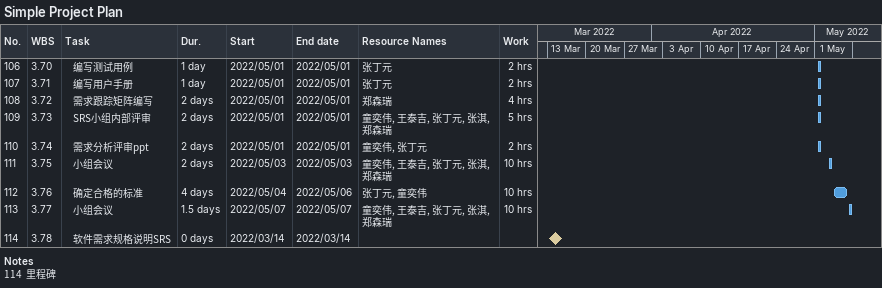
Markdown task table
Simple Project Plan

| ID | WBS | Task | Duration | Start | Finish | Resources | Work (h) |
|---|---|---|---|---|---|---|---|
| 106 | 3.70 | 编写测试用例 | 1d | 2022-05-01 | 2022-05-01 | 张丁元 | 2 |
| 107 | 3.71 | 编写用户手册 | 1d | 2022-05-01 | 2022-05-01 | 张丁元 | 2 |
| 108 | 3.72 | 需求跟踪矩阵编写 | 2d | 2022-05-01 | 2022-05-01 | 郑森瑞 | 4 |
| 109 | 3.73 | SRS小组内部评审 | 2d | 2022-05-01 | 2022-05-01 | 童奕伟, 王泰吉, 张丁元, 张淇, 郑森瑞 | 5 |
| 110 | 3.74 | 需求分析评审ppt | 2d | 2022-05-01 | 2022-05-01 | 童奕伟, 张丁元 | 2 |
| 111 | 3.75 | 小组会议 | 2d | 2022-05-03 | 2022-05-03 | 童奕伟, 王泰吉, 张丁元, 张淇, 郑森瑞 | 10 |
| 112 | 3.76 | 确定合格的标准 | 4d | 2022-05-04 | 2022-05-06 | 张丁元, 童奕伟 | 10 |
| 113 | 3.77 | 小组会议 | 1.5d | 2022-05-07 | 2022-05-07 | 童奕伟, 王泰吉, 张丁元, 张淇, 郑森瑞 | 10 |
| 114 | 3.78 | 软件需求规格说明SRS | 0d | 2022-03-14 | 2022-03-14 |  |  |

Notes
- 114: 里程碑
